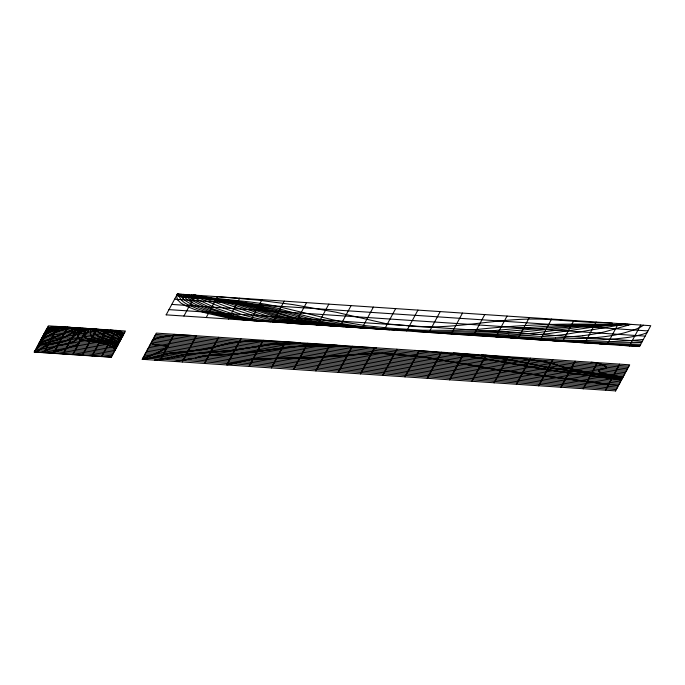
<?xml version="1.0" encoding="UTF-8"?>
<svg xmlns="http://www.w3.org/2000/svg" width="685" height="685" viewBox="0 0 685 685"><rect width="100%" height="100%" fill="white"/><g stroke="black" fill="none" stroke-linecap="round" stroke-linejoin="round"><path stroke-width="1.03" d="M90.754 331.805L90.454 333.449A23.924 12.253 -6.5 0 0 90.377 333.86L91.405 336.378L95.232 338.21A29.532 15.121 -6.5 0 0 96.525 338.57L109.497 341.789M77.482 337.397C77.893 332.619 82.251 328.894 86.884 328.44L72.79 354.633M44.867 332.371L121.93 337.534C122.555 332.268 115.251 330.367 110.961 330.076A19.069 9.761 -6.5 0 0 110.045 329.999M187.604 294.67L188.212 296.348L191.603 298.609L212.607 308.807L229.535 314.732L246.788 318.867A131.186 67.173 -6.5 0 0 260.797 320.931M185.609 294.533L186.209 296.545L190.284 299.533L206.296 307.616L223.396 313.781L241.454 318.302A118.522 60.682 -6.5 0 0 243.646 318.713L247.362 319.356A145.914 74.716 -6.5 0 0 257.526 320.734L266.696 321.582M183.606 294.404L183.674 296.108L185.686 298.317A63.311 32.418 -6.5 0 0 191.886 302.419M120.432 340.308L120.577 340.025A13.82 7.073 -6.5 0 0 120.894 339.049L120.962 338.595A14.436 7.389 -6.5 0 0 120.971 338.253A14.282 7.312 -6.5 0 0 120.902 337.577L120.346 336.104A14.873 7.612 -6.5 0 0 119.918 335.479C115.525 330.838 108.615 330.127 102.587 329.494M120.509 340.171L43.395 335.093M181.611 294.267L181.542 296.322L183.178 298.634M114.549 351.225L114.669 349.624L113.367 347.757L107.588 344.632L98.092 342.406L80.736 339.897M179.607 294.13L179.521 294.302A13.101 6.713 -6.5 0 0 179.41 296.888C182.338 303.524 190.413 305.553 196.492 308.37M116.741 347.158L116.861 346.91A11.345 5.805 -6.5 0 0 116.895 344.478M117.349 346.028L117.52 345.702A14.445 7.398 -6.5 0 0 117.88 344.726M118.111 344.623L118.308 344.238A15.01 7.689 -6.5 0 0 118.668 340.608M34.25 352.073L48.37 325.863L125.432 331.026L111.312 357.236L34.25 352.073L36.279 349.102M43.891 352.698L58.002 326.505L58.542 326.548M53.524 353.349L67.635 327.156M63.157 353.991L77.268 327.798L79.931 327.978M82.423 355.284L96.534 329.091M92.064 355.926L106.175 329.733M101.697 356.577L115.808 330.384M615.627 390.887L142.215 359.3L156.334 333.098L629.678 364.814L615.558 391.015M166.172 314.843L177.415 293.985A3.964 2.029 -6.5 0 0 177.775 295.098A6.302 3.228 -6.5 0 0 179.179 296.203L179.898 296.417A9.573 4.906 -6.5 0 0 181.157 296.716L181.602 296.793A19.052 9.753 -6.5 0 0 182.535 296.922L191.012 297.538M159.973 360.49L174.093 334.289M183.923 316.033L195.165 295.175L205.192 297.17M182.244 361.988L196.364 335.778M206.202 317.532L217.445 296.665M204.524 363.478L218.643 337.277M228.482 319.022L239.716 298.163M240.923 338.767L226.803 364.968L253.193 358.974L312.343 357.681L372.52 353.451M250.753 320.511L261.995 299.653M249.075 366.466L263.194 340.257M273.032 322.001L284.266 301.143M271.354 367.956L285.474 341.746M295.303 323.5L306.546 302.642M293.634 369.446L307.753 343.245M317.583 324.99L328.826 304.131M315.905 370.945L330.024 344.735L337.26 345.223M196.432 295.44L199.027 295.929A33.274 17.039 -6.5 0 0 199.755 296.048L215.544 299.037A238.346 122.041 -6.5 0 1 236.933 304.414L282.794 319.133A138.576 70.957 -6.5 0 0 298.72 322.361L316.71 324.656L339.863 326.48L351.097 305.621M338.184 372.434L352.304 346.225M362.134 327.978L373.376 307.12M360.456 373.924L374.575 347.723M384.413 329.468L395.656 308.61M382.735 375.423L396.855 349.213M406.693 330.958L417.927 310.099M405.015 376.913L419.134 350.703M428.964 332.456L440.207 311.589M427.286 378.403L441.405 352.201M451.244 333.946L462.478 313.088M449.565 379.892L463.685 353.691M473.515 335.436L484.757 314.578M471.845 381.391L485.965 355.181M507.037 316.068L495.794 336.934L546.21 339.298L585.983 338.39A177.192 90.728 -6.5 0 0 595.941 337.585L596.25 337.559M494.116 382.881L508.236 356.679M510.625 337.928L518.083 338.416L529.308 317.566M516.396 384.371L530.515 358.169M540.345 339.914L551.588 319.056M538.667 385.869L552.786 359.659M552.461 340.728L562.659 341.387L573.867 320.546M560.947 387.359L575.066 361.158M584.904 342.902L596.138 322.044M583.226 388.849L597.346 362.648M607.175 344.392L618.418 323.534M629.464 324.27L628.273 324.913M605.497 390.347L619.617 364.137M629.455 345.891L640.689 325.024M40.321 340.813L40.817 339.931A28.958 14.83 -6.5 0 1 41.288 339.212L42.059 338.167A26.552 13.597 -6.5 0 1 43.301 336.746C49.628 330.393 58.833 327.987 67.558 327.584A37.29 19.094 -6.5 0 1 73.629 327.593L75.761 327.695M41.699 338.236C46.785 327.43 60.177 326.214 70.675 327.361M43.446 334.999C46.948 326.916 56.769 326.009 64.45 326.942M45.253 331.651C47.693 327.216 53.421 326.274 58.054 326.514M38.291 344.572L38.831 344.016A11.645 5.959 -6.5 0 1 39.345 343.596L39.524 343.468A11.08 5.677 -6.5 0 1 40.252 343.031L73.757 329.305A18.812 9.633 -6.5 0 1 78.116 328.406L78.338 328.372A12.895 6.602 -6.5 0 1 81.215 328.141A14.693 7.526 -6.5 0 1 82.602 328.166L83.125 328.192M36.391 348.956L40.295 344.709A9.23 4.726 -6.5 0 1 40.543 344.623L43.112 343.801A55.083 28.205 -6.5 0 1 45.972 342.945L55.99 340.231A40.398 20.687 -6.5 0 0 60.451 338.792A41.956 21.483 -6.5 0 0 68.372 335.119L73.8 331.865M40.295 341.455L41.168 340.625A32.264 16.517 -6.5 0 1 42.436 339.563C52.454 332.251 64.861 328.046 77.268 327.884M74.545 335.522L77.354 332.559A36.879 18.88 -6.5 0 1 77.962 331.96L78.124 331.805A19.206 9.838 -6.5 0 1 79.4 330.735L80.547 329.99A9.188 4.701 -6.5 0 1 83.296 328.834L84.221 328.603A4.949 2.534 -6.5 0 1 85.908 328.406L86.464 328.415M85.976 333.689C87.791 332.653 89.949 329.596 86.712 328.8M166.172 347.783L160.059 351.525L142.215 359.3M75.65 340.171L74.237 341.173A17.365 8.888 -6.5 0 1 67.849 343.622M35.962 352.184L46.469 345.12L58.799 342.646A49.26 25.225 -6.5 0 0 62.806 341.738L63.577 341.524A23.958 12.27 -6.5 0 0 66.967 340.445L68.577 339.769A13.931 7.133 -6.5 0 0 69.528 339.298M76.574 344.82L76.968 344.555A14.342 7.347 -6.5 0 0 77.568 344.075L78.313 343.425A12.159 6.225 -6.5 0 0 78.989 342.705M41.246 352.535L56.881 345.822L67.866 343.656M631.09 324.382L605.283 331.668A106.012 54.286 -6.5 0 1 582.661 335.71M646.94 332.773L643.806 333.878A18.178 9.307 -6.5 0 1 642.222 334.417L637.016 335.71A66.145 33.865 -6.5 0 1 628.933 337.303C592.2 342.269 554.961 340.685 518.083 338.416M86.336 329.485L81.378 331.711L78.621 334.46L78.278 337.756L80.582 340.18L79.297 342.286A15.55 7.963 -6.5 0 1 79.109 342.543M63.166 349.384L72.096 346.396A17.664 9.042 -6.5 0 0 73.646 346.028M62.729 349.53L50.365 353.152M144.715 359.471L169.195 353.34L187.347 351.422M204.798 355.738L195.542 357.87M627.186 324.125L627.032 324.159A7.038 3.605 -6.5 0 1 626.313 324.296L626.107 324.33A13.871 7.107 -6.5 0 1 625.636 324.39L619.163 324.99A38.84 19.891 -6.5 0 1 615.019 325.127L613.897 325.127M184.907 354.445L230.425 350.626A89.752 45.955 -6.5 0 0 232.575 350.309L272.159 344.298A86.678 44.388 -6.5 0 1 276.971 343.921L299.739 343.493L330.016 344.76M184.051 354.633L173.75 356.842M172.243 357.142L167.363 358.075M192.708 358.443L188.478 359.257M188.409 359.265L182.467 360.319M166.361 358.246L154.485 360.122M623.247 323.859L620.987 324.262A22.34 11.439 -6.5 0 1 619.523 324.493L619.437 324.51A13.349 6.833 -6.5 0 1 616.723 324.75L614.188 324.758M182.184 360.361L174.547 361.466M623.752 324.365L625.833 324.031M623.487 324.407L566.435 334.22A152.712 78.193 -6.5 0 1 543.65 336.472L540.251 336.677A186.637 95.566 -6.5 0 1 526.876 337.131L503.081 336.84L471.7 335.316M254.854 351.884L286.236 347.483A149.732 76.669 -6.5 0 1 299.645 346.379L305.912 346.062A197.588 101.174 -6.5 0 1 313.345 345.839L340.967 346.019L376.527 347.852M254.649 351.91L253.835 352.03M200.91 349.787L206.913 348.811A35.954 18.409 -6.5 0 0 208.677 348.442L211.571 347.749A74.031 37.906 -6.5 0 0 213.24 347.321L226.178 343.879A66.642 34.122 -6.5 0 1 228.216 343.416L229.372 343.168A38.72 19.822 -6.5 0 1 232.558 342.586C255.034 339.692 277.802 341.421 300.338 342.748M253.433 352.081L235.092 354.017L204.832 355.729M200.046 349.907L187.57 351.396M643.361 339.417C605.566 343.485 567.403 341.678 529.565 339.195M582.652 335.684L565.527 337.285A199.301 102.048 -6.5 0 1 555.501 337.842M596.772 337.508L599.974 337.174A136.435 69.861 -6.5 0 0 606.088 336.446L610.729 335.77A63.799 32.666 -6.5 0 0 616.74 334.648L621.595 333.535A83.613 42.812 -6.5 0 0 625.653 332.473L633.599 330.033A39.088 20.011 -6.5 0 0 638.086 328.252L638.574 328.038A25.876 13.246 -6.5 0 0 640.518 327.062L640.86 326.873A21.929 11.225 -6.5 0 0 641.314 326.608L642.641 325.752A17.502 8.965 -6.5 0 0 643.378 325.204M624.497 323.945L619.026 324.279M618.975 324.279L579.698 327.233L542.931 331.951A191.689 98.152 -6.5 0 1 508.809 334.956M555.501 337.842L554.028 337.902A224.851 115.131 -6.5 0 1 536.74 338.236L483.327 336.095M641.717 342.474L604.358 342.997L562.659 341.387M508.809 334.931L482.017 335.076L446.629 333.638M626.963 324.313L627.657 324.296A3.682 1.884 -6.5 0 0 628.582 324.228M640.732 344.29L609.016 343.938L577.241 342.389M625.816 324.322L625.405 324.322M625.259 324.322L572.24 326.813L509.22 333.347A191.492 98.049 -6.5 0 1 494.013 334.083L461.827 333.963L427.697 332.371M613.871 325.127C573.114 323.817 532.425 326.813 491.899 330.829A216.922 111.073 -6.5 0 1 473.309 331.788L431.464 331.651L395.63 329.605C355.25 327.67 315.545 319.535 276.851 308.104A235.7 120.688 -6.5 0 0 264.453 305.527L232.241 300.689L195.139 297.281M626.681 324.87L628.094 324.904M626.373 324.861L625.859 324.861M613.871 324.758C568.696 323.063 523.46 324.519 478.498 329.322A225.716 115.577 -6.5 0 1 469.859 329.845A250.898 128.472 -6.5 0 1 454.874 330.358L422.517 330.238L389.106 328.089L365.507 325.649L342.38 321.804A340.582 174.392 -6.5 0 1 331.9 319.604L280.833 307.188A247.773 126.871 -6.5 0 0 274.608 305.947C248.441 300.304 221.152 300.218 195.045 295.192M186.851 296.434L196.175 296.596M640.064 345.531L599.298 343.87M186.594 296.434L186.089 296.417M625.602 324.853C582.224 323.834 537.913 328.637 494.424 332.567A195.533 100.121 -6.5 0 1 487.883 332.876L462.11 333.158L429.735 332.259M612.202 323.115L591.121 322.387L546.861 319.381A201.27 103.058 -6.5 0 0 542.648 319.227C501.42 317.472 460.782 328.569 419.562 326.676A88.1 45.116 -6.5 0 1 417.79 326.574L386.939 323.885L336.155 312.24L293.077 304.611L257.115 300.047L216.837 296.631M196.638 296.605L197.263 296.622A28.564 14.625 -6.5 0 1 198.59 296.682L200.482 296.802A36.408 18.641 -6.5 0 1 201.835 296.922L227.018 300.929A226.692 116.073 -6.5 0 1 254.683 307.633L286.604 317.883A147.412 75.478 -6.5 0 0 301.905 321.548L328.5 325.289L370.534 328.535M185.498 296.408L183.306 296.322A21.44 10.977 -6.5 0 1 182.201 296.262L179.53 295.732L178.288 294.644A2.646 1.353 -6.5 0 1 178.365 294.053M194.865 297.273L182.844 296.862M639.662 346.285L619.694 345.231M191.201 297.547L206.091 298.377M429.632 332.251L416.36 331.489M85.291 328.338L84.615 328.32A8.263 4.23 -6.5 0 0 83.664 328.346A7.192 3.682 -6.5 0 0 82.251 328.509L81.387 328.68A12.835 6.567 -6.5 0 0 78.056 329.682L76.035 330.607A35.372 18.11 -6.5 0 0 73.8 331.874M197.263 298.035L208.908 298.848M196.818 298.009L196.364 297.975M177.355 293.985L650.75 325.7L639.507 346.559L166.112 314.843M174.538 299.199L647.942 330.915M171.73 304.414L645.133 336.13M168.921 309.629L642.324 341.344M459.875 334.528L501.009 336.138L529.291 335.47L549.284 333.526L590.761 327.456L623.872 323.962A15.267 7.818 -6.5 0 0 624.215 323.919M195.764 335.736C184.522 334.974 173.065 334.477 161.977 336.909C157.935 336.883 144.466 343.194 155.76 344.906A27.032 13.837 -6.5 0 0 156.617 345L167.765 346.019M47.667 327.165L124.73 332.328M155.632 334.4L628.976 366.115M46.965 328.466L124.028 333.629M154.93 335.701L628.273 367.417M46.263 329.768L123.334 334.931M154.228 337.011L627.571 368.727M382.812 353.409L422.739 356.817L497.336 369.754L618.435 385.672L145.1 353.957M45.561 331.069L122.632 336.232M153.526 338.313L626.869 370.028M152.823 339.614L626.167 371.33M44.165 333.672L121.228 338.835M152.121 340.925L625.465 372.631M151.419 342.226L624.763 373.942M42.761 336.275L119.824 341.438M150.717 343.527L624.061 375.243M42.059 337.577L119.199 342.594A19.737 10.104 -6.5 0 0 119.678 341.447M150.015 344.829L623.359 376.544M41.357 338.878L118.419 344.041M149.313 346.139L622.648 377.855M40.655 340.18L117.726 345.343M148.611 347.441L621.946 379.156M39.953 341.481L117.024 346.644M147.909 348.742L621.244 380.458M39.259 342.783L116.322 347.946M147.206 350.044L620.542 381.759M38.557 344.084L115.619 349.247M146.504 351.354L619.839 383.069M37.855 345.386L114.917 350.549M145.802 352.655L619.137 384.371M37.153 346.687L114.215 351.85M36.451 347.989L113.513 353.152M144.398 355.258L617.733 386.974M35.748 349.29L112.811 354.453M143.696 356.568L617.031 388.284M35.046 350.592L112.109 355.755M142.994 357.87L616.329 389.585M34.344 351.893L111.415 357.056M196.073 297.958L187.202 297.333A27.931 14.299 -6.5 0 1 185.412 297.127L183.109 296.768M394.783 330.042L351.551 326.06M321.95 325.281L291.373 322.447A149.964 76.788 -6.5 0 1 286.399 321.702C256.498 317.301 229.372 302.958 199.994 296.477M333.107 326.034L302.796 323.448L281.466 319.878L266.225 315.742L229.398 303.386L205.449 297.23M339.863 326.48L343.519 326.728M352.929 327.361L319.758 324.69L298.951 321.736M378.839 329.091L342.945 326.094L315.888 322.472A166.001 85 -6.5 0 1 296.631 318.208L261.841 307.753M389.568 329.81L354.385 326.899L326.702 323.406A193.881 99.274 -6.5 0 1 317.575 321.83L310.373 320.332A176.482 90.369 -6.5 0 1 307.197 319.595L278.555 311.273A210.406 107.742 -6.5 0 0 274.171 310.014L259.161 306.246A217.633 111.432 -6.5 0 0 225.493 300.45M296.1 323.551L282.134 322.395A144.989 74.237 -6.5 0 1 272.553 321.197L269.548 320.743A160.418 82.14 -6.5 0 1 240.075 313.944L223.652 308.139L192.827 295.543A29.344 15.027 -6.5 0 1 192.357 295.338L191.937 295.158A20.336 10.412 -6.5 0 0 191.355 294.918M310.605 324.519C277.16 323.834 244.947 314.235 214.174 301.828M251.147 320.537L246.343 320.169A142.035 72.73 -6.5 0 1 243.483 319.912L224.834 317.326L206.793 313.233A154.921 79.332 -6.5 0 1 199.506 311.084L196.612 310.134A130.689 66.916 -6.5 0 1 194.489 309.389L188.846 307.197A87.089 44.593 -6.5 0 1 185.918 305.912L180.746 302.975L177.783 299.996M591.121 362.228L594.871 362.605A24.155 12.373 -6.5 0 1 596.644 362.896L601.815 364.411L606.49 366.903L605.651 368.47L601.807 368.847L599.375 369.96L599.015 371.339L600.462 372.666L603.905 373.83L622.93 377.332M481.452 354.881L522.295 358.495L545.628 361.954A70.375 36.031 -6.5 0 1 548.462 362.562L549.404 362.793A63.773 32.657 -6.5 0 1 553.925 364.052L561.837 366.663A56.247 28.804 -6.5 0 0 562.993 367.014L564.389 367.408M414.725 350.412C473.421 353.751 530.49 369.172 588.852 375.389L621.56 379.867M453.393 352.998C484.338 354.984 514.949 360.173 545.157 367.023M270.575 321.839L260.797 320.94M258.921 321.059C235.726 319.253 212.427 314.466 191.415 304.208M262.809 321.316L249.246 319.921A141.59 72.499 -6.5 0 1 245.478 319.39C226.906 316.487 208.505 311.29 191.869 302.427M95.129 328.997L95.943 329.057A40.869 20.927 -6.5 0 1 115.979 335.188M362.005 327.944L335.085 325.632L315.391 323.157A159.776 81.815 -6.5 0 1 299.67 320.143L255.368 306.906A213.737 109.446 -6.5 0 0 243.184 303.9L241.6 303.558A199.455 102.133 -6.5 0 0 228.756 301.109L225.031 300.518A159.477 81.661 -6.5 0 0 215.432 299.242L206.356 298.395M89.923 328.646L90.309 328.68A35.971 18.418 -6.5 0 1 92.672 328.911M209.267 298.874L192.382 297.59M209.233 298.925L212.641 299.208M88.091 328.526L88.553 328.569A9.556 4.889 -6.5 0 1 89.701 328.74A6.756 3.459 -6.5 0 1 91.653 329.382M209.627 298.908L210.346 298.968M210.697 298.994L194.412 297.376M210.389 298.848L213.172 299.088M211.057 299.028L225.468 300.492M213.086 299.251L233.791 301.289A253.424 129.765 -6.5 0 1 243.56 302.693L273.221 308.55L310.622 318.962A201.476 103.161 -6.5 0 0 327.267 322.481L351.482 326.051M213.532 299.285L215.321 299.448M192.04 297.555L185.078 296.682A13.229 6.773 -6.5 0 1 184.796 296.631M208.386 298.206L196.98 296.956M208.463 298.155L218.866 299.499A236.71 121.202 -6.5 0 1 247.987 306.692L285.14 318.636A139.62 71.497 -6.5 0 0 298.797 321.71L298.848 321.719M194.309 297.367L192.04 297.093A39.739 20.345 -6.5 0 1 188.255 296.502A22.674 11.611 -6.5 0 1 186.962 296.22L186.697 296.151A15.31 7.843 -6.5 0 1 185.061 295.637A7.689 3.939 -6.5 0 1 183.708 294.987M196.809 296.939L194.403 296.588A35.843 18.358 -6.5 0 1 191.346 296.023L190.73 295.877A19.608 10.044 -6.5 0 1 188.949 295.363L188.855 295.338A13.126 6.722 -6.5 0 1 187.442 294.773L187.219 294.661M622.374 378.368L545.234 367.04M622.751 377.658L584.245 371.767L564.551 367.46M183.006 296.759L181.345 296.434A5.9 3.023 -6.5 0 1 178.571 294.593M193.983 295.098L199.72 296.408M196.484 295.732L195.139 295.466A26.244 13.435 -6.5 0 1 193.401 295.055M90.523 339.366L106.184 342.509A41.648 21.321 -6.5 0 1 108.256 343.142M87.988 328.517L88.142 328.552A4.949 2.534 -6.5 0 1 89.041 328.826A4.221 2.166 -6.5 0 1 89.821 329.279L89.906 329.357M179.872 296.459L179.419 296.34M192.965 295.055L214.054 301.785M108.299 343.159L109.206 343.468A23.855 12.21 -6.5 0 1 112.956 345.266L114.044 346.062A11.756 6.019 -6.5 0 1 114.566 346.593L114.866 346.978A15.575 7.972 -6.5 0 1 115.44 348.1L115.559 348.537A6.482 3.314 -6.5 0 1 115.337 349.778M197.066 308.592L201.501 310.219A152.969 78.33 -6.5 0 0 207.452 312.172L226.529 316.992L245.864 319.964A118.325 60.588 -6.5 0 0 255.025 320.803M90.566 339.315A21.603 11.063 -6.5 0 1 86.404 338.347L86.447 338.322M86.344 338.279L86.182 338.21A6.208 3.177 -6.5 0 1 85.368 337.756M112.349 340.984L112.503 341.044A25.525 13.075 -6.5 0 1 113.513 341.507L113.864 341.678M111.501 342.551L111.141 342.397A31.664 16.217 -6.5 0 0 109.6 341.832M116.099 335.128L116.407 335.333A23.718 12.15 -6.5 0 1 117.512 336.155L118.351 336.926A18.118 9.282 -6.5 0 1 118.967 337.628M116.561 338.467L103.409 331.711A33.205 16.997 -6.5 0 0 92.732 328.834M116.656 338.536L116.801 338.647A14.359 7.355 -6.5 0 1 118.591 340.616M183.743 294.97L183.546 294.807A5.737 2.937 -6.5 0 1 183.272 294.533L183.126 294.37M114.977 344.606L116.193 346.439A15.498 7.937 -6.5 0 1 116.296 346.893M94.085 331.677L95.121 333.381A27.82 14.248 -6.5 0 0 95.78 334.289A16.5 8.443 -6.5 0 0 96.927 335.393A12.75 6.533 -6.5 0 0 97.621 335.856L98.041 336.104A26.124 13.375 -6.5 0 0 102.022 337.739L108.881 339.751A44.208 22.639 -6.5 0 1 109.951 340.094L111.86 340.779A26.047 13.34 -6.5 0 1 112.289 340.95M180.395 294.43L180.42 294.464A2.192 1.122 -6.5 0 1 180.283 294.182M180.463 294.541L180.549 294.704A5.446 2.791 -6.5 0 0 181.499 295.552L181.748 295.697A7.98 4.084 -6.5 0 0 182.809 296.1L183.768 296.382A14.171 7.252 -6.5 0 0 184.607 296.588M189.591 294.798L190.096 295.492A16.217 8.306 -6.5 0 0 191.543 296.579L217.368 308.764L239.913 316.273A113.016 57.865 -6.5 0 0 243.338 317.129L257.954 320.049L274.565 322.053A142.163 72.798 -6.5 0 0 279.334 322.429M178.605 294.541L178.554 294.362A3.622 1.858 -6.5 0 1 178.485 294.062M84.589 336.549L84.623 336.695A5.78 2.963 -6.5 0 0 85.334 337.756M119.841 339.683L119.875 340A14.907 7.629 -6.5 0 1 119.712 341.318M77.439 337.397A12.732 6.516 -6.5 0 1 75.727 340.188M74.485 335.513A26.741 13.691 -6.5 0 1 69.639 339.349M39.199 342.877A9.761 5 -6.5 0 1 39.447 342.483M39.439 342.483A15.421 7.895 -6.5 0 1 40.304 341.464M119.002 337.688A14.71 7.535 -6.5 0 1 119.841 339.58M116.21 330.418A9.624 4.932 -6.5 0 1 122.795 335.984M76.6 344.829A7.586 3.887 -6.5 0 1 73.826 345.959M90 329.331A10.498 5.377 -6.5 0 1 90.694 331.805M111.475 342.568A19.291 9.881 -6.5 0 1 115.003 344.598M116.287 346.893A8.622 4.418 -6.5 0 1 116.125 348.417M115.157 330.453A10.66 5.463 -6.5 0 1 122.521 336.318M91.764 329.331A16.346 8.366 -6.5 0 1 94.008 331.694M113.821 341.704A14.188 7.261 -6.5 0 1 116.998 344.358M117.897 344.615A13.52 6.927 -6.5 0 0 117.966 343.536A11.174 5.72 -6.5 0 0 116.887 341.447L116.553 341.139A19.291 9.873 -6.5 0 0 114.344 339.751L105.139 335.821A55.416 28.376 -6.5 0 1 104.317 335.427A44.662 22.87 -6.5 0 1 100.652 333.338L95.361 330.093L90.274 328.74A24.951 12.775 -6.5 0 0 87.885 328.509M45.664 330.812A9.624 4.932 -6.5 0 1 57.591 326.488M177.843 299.979A20.199 10.343 -6.5 0 1 177.595 294.002M191.509 304.157A55.648 28.496 -6.5 0 1 183.015 298.694M182.852 296.853A14.453 7.407 -6.5 0 1 179.838 296.485M179.29 296.305A5.497 2.817 -6.5 0 1 177.586 295.363A3.939 2.012 -6.5 0 1 177.372 294.088M215.407 299.311A204.378 104.651 -6.5 0 1 261.816 307.779M372.52 353.486A48.96 25.071 -6.5 0 1 382.838 353.349M167.816 346.028A12.313 6.302 -6.5 0 1 166.147 347.774M84.452 336.532A9.385 4.804 -6.5 0 1 86.062 333.715"/></g></svg>
